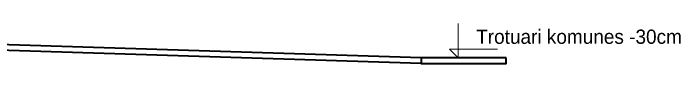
# Model space of a CAD drawing. Header units: millimetres. Extents: x 635850 to 824661, y -5878409 to -5774668.
# Drawn here: x 713573 to 725326, y -5842661 to -5841955 of the extents above; entities that cross this region are included whole.
import ezdxf

# ---------------------------------------------------------------- set-up
doc = ezdxf.new("R2010")
doc.units = ezdxf.units.MM
doc.header["$MEASUREMENT"] = 0
doc.layers.add('2D Drafting - General_Pen_No__7', color=7, linetype='Continuous', lineweight=35)
doc.layers.add('2D Drafting - General_Pen_No__86', color=7, linetype='Continuous', lineweight=20, true_color=0x5555ff)
doc.layers.add('A - Fleta_Pen_No__86', color=7, linetype='Continuous', lineweight=20, true_color=0x5555ff)
doc.styles.add('GENERATED_STYLE_1', font='GOTHIC.TTF')

msp = doc.modelspace()

# ---------------------------------------------------------------- linework, layer by layer
at = {"layer": '2D Drafting - General_Pen_No__7', "color": 7, "linetype": 'Continuous', "lineweight": 35, "flags": 128}
for points in [[(720754.6, -5842560.6), (711254.6, -5842260.6)], [(720754.6, -5842660.7), (711254.6, -5842360.7)]]:
    msp.add_lwpolyline(points, dxfattribs=at)
msp.add_lwpolyline([(722254.6, -5842560.6), (720754.6, -5842560.6), (720754.6, -5842660.6), (722254.6, -5842660.6)], close=True, dxfattribs=at)
at = {"layer": '2D Drafting - General_Pen_No__86', "color": 173, "linetype": 'Continuous', "lineweight": 20, "true_color": 0x5555ff, "flags": 128}
msp.add_lwpolyline([(721409.9, -5841955.2), (721409.9, -5842560.6), (721255.7, -5842406.5), (722097.2, -5842406.5)], dxfattribs=at)

# ---------------------------------------------------------------- texts
at = {"layer": 'A - Fleta_Pen_No__86', "color": 173, "linetype": 'Continuous', "lineweight": 20, "true_color": 0x5555ff, "insert": (723536.4, -5842317.2), "char_height": 250, "attachment_point": 8, "style": 'GENERATED_STYLE_1'}
msp.add_mtext('\\A1;{\\pqc;\\fCentury Gothic|b0|i0|c0|p34;Trotuari komunes -30cm}', dxfattribs=at)

doc.saveas('drawing.dxf')
